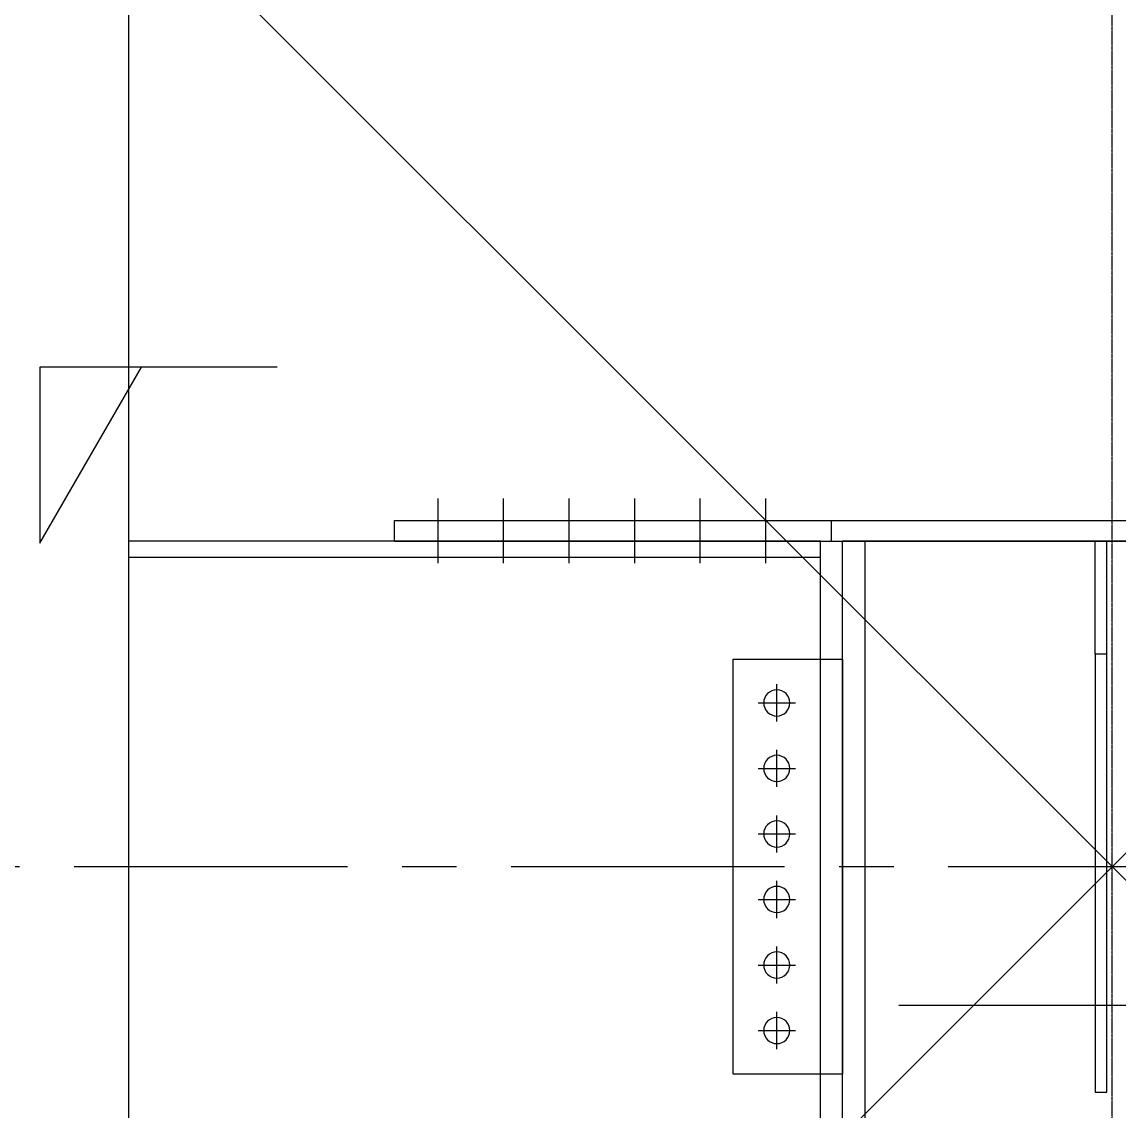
# Model space of a CAD drawing. Extents: x -668440 to 1010955, y -1678500 to 210463.
# Drawn here: x -637988 to -627946, y -997981 to -988008 of the extents above; entities that cross this region are included whole.
import ezdxf

# ---------------------------------------------------------------- set-up
doc = ezdxf.new("R2010")
doc.units = 0
doc.header["$MEASUREMENT"] = 0
doc.linetypes.add('CENTER', pattern=[2, 1.25, -0.25, 0.25, -0.25])
doc.layers.get('0').update_dxf_attribs({"color": 3, "linetype": 'CONTINUOUS'})
doc.layers.add('00_ADDL', color=253, linetype='CONTINUOUS', plot=False)
for name, color, linetype in [('100', 5, 'CENTER'), ('_1-3_L-CS', 1, 'CONTINUOUS'), ('_5-6_GS-M', 6, 'CONTINUOUS'), ('BEAM_H-596x199x10x15x13', 7, 'CONTINUOUS'), ('BOLT', 4, 'CONTINUOUS'), ('COL_H-494x302x13x21x13', 7, 'CONTINUOUS'), ('ctp400-40-60-60-0-0-M22', 7, 'CONTINUOUS'), ('SH400-12-6-0-M22@60(0.0)', 7, 'CONTINUOUS'), ('SP400-40-60-60-0-0-M22-200-K6-514-322-10-141-TYPE2', 7, 'CONTINUOUS')]:
    doc.layers.add(name, color=color, linetype=linetype)

# ---------------------------------------------------------------- blocks, each defined once
blk = doc.blocks.new('剛接合部C1Y')
for p, q in [((-229886.43904, -404004.57507), (-229886.43904, -403901.07507)), ((-229875.77238, -404004.57507), (-229875.77238, -403901.07507))]:
    blk.add_line(p, q)
at = {"layer": '00_ADDL'}
for p, q in [((-230770.77238, -403299.07507), (-228970.77238, -405099.07507)), ((-228970.77238, -403299.07507), (-230770.77238, -405099.07507))]:
    blk.add_line(p, q, dxfattribs=at)
at = {"layer": '00_ADDL', "transparency": 33554661}
blk.add_line((-228105.77238, -404326.07507), (-230066.06511, -404326.07507), dxfattribs=at)
at = {"layer": '00_ADDL'}
blk.add_lwpolyline([(-230770.77238, -405099.07507), (-230770.77238, -403299.07507), (-228970.77238, -403299.07507), (-228970.77238, -405099.07507)], close=True, dxfattribs=at)
at = {"layer": '100'}
blk.add_line((-229870.77238, -407169.07507), (-229870.77238, -403299.07507), dxfattribs=at)
at = {"layer": '100', "linetype": 'CENTER', "ltscale": 200}
blk.add_line((-226970.77238, -404199.07507), (-232770.77238, -404199.07507), dxfattribs=at)
at = {"layer": '_1-3_L-CS'}
for p, q in [((-230635.06617, -403741.77688), (-230852.20133, -403741.77688)), ((-230852.20133, -403741.77688), (-230852.20133, -403902.84666)), ((-230852.20133, -403902.84666), (-230759.20765, -403741.77688))]:
    blk.add_line(p, q, dxfattribs=at)
at = {"layer": '_5-6_GS-M', "transparency": 33554661}
blk.add_lwpolyline([(-229886.43904, -404004.57507), (-229886.43904, -404405.57507), (-229875.77238, -404405.57507), (-229875.77238, -404004.57507)], close=True, dxfattribs=at)
at = {"layer": 'BEAM_H-596x199x10x15x13'}
for p, q in [((-230137.77238, -403901.07507), (-230770.77238, -403901.07507)), ((-230137.77238, -404497.07507), (-230137.77238, -403901.07507)), ((-230137.77238, -403916.07507), (-230770.77238, -403916.07507))]:
    blk.add_line(p, q, dxfattribs=at)
at = {"layer": 'BOLT'}
for p, q in [((-230487.77238, -403921.07507), (-230487.77238, -403862.07507)), ((-230427.77238, -403921.07507), (-230427.77238, -403862.07507)), ((-230367.77238, -403921.07507), (-230367.77238, -403862.07507)), ((-230307.77238, -403921.07507), (-230307.77238, -403862.07507)), ((-230247.77238, -403921.07507), (-230247.77238, -403862.07507)), ((-230187.77238, -403921.07507), (-230187.77238, -403862.07507)), ((-230177.77238, -404066.07507), (-230177.77238, -404032.07507)), ((-230194.77238, -404049.07507), (-230160.77238, -404049.07507)), ((-230177.77238, -404126.07507), (-230177.77238, -404092.07507)), ((-230194.77238, -404109.07507), (-230160.77238, -404109.07507)), ((-230177.77238, -404186.07507), (-230177.77238, -404152.07507)), ((-230194.77238, -404169.07507), (-230160.77238, -404169.07507)), ((-230177.77238, -404246.07507), (-230177.77238, -404212.07507)), ((-230194.77238, -404229.07507), (-230160.77238, -404229.07507)), ((-230177.77238, -404306.07507), (-230177.77238, -404272.07507)), ((-230194.77238, -404289.07507), (-230160.77238, -404289.07507)), ((-230177.77238, -404366.07507), (-230177.77238, -404332.07507)), ((-230194.77238, -404349.07507), (-230160.77238, -404349.07507))]:
    blk.add_line(p, q, dxfattribs=at)
at = {"layer": 'COL_H-494x302x13x21x13'}
for p, q in [((-229623.77238, -403901.07507), (-230117.77238, -403901.07507)), ((-230117.77238, -405099.07507), (-230117.77238, -403901.07507)), ((-230096.77238, -405099.07507), (-230096.77238, -403901.07507))]:
    blk.add_line(p, q, dxfattribs=at)
at = {"layer": 'ctp400-40-60-60-0-0-M22'}
blk.add_line((-230127.77238, -403901.07507), (-229613.77238, -403901.07507), dxfattribs=at)
at = {"layer": 'SH400-12-6-0-M22@60(0.0)'}
for p, q in [((-230217.77238, -404389.07507), (-230217.77238, -404009.07507)), ((-230217.77238, -404009.07507), (-230117.77238, -404009.07507)), ((-230117.77238, -404009.07507), (-230117.77238, -404389.07507)), ((-230117.77238, -404389.07507), (-230217.77238, -404389.07507))]:
    blk.add_line(p, q, dxfattribs=at)
at = {"layer": 'SH400-12-6-0-M22@60(0.0)', "extrusion": (0, 6.12323e-17, -1)}
for centre in [(230177.77238, -404049.07507), (230177.77238, -404109.07507), (230177.77238, -404169.07507), (230177.77238, -404229.07507), (230177.77238, -404289.07507), (230177.77238, -404349.07507)]:
    blk.add_circle(centre, 12, dxfattribs=at)
at = {"layer": 'SP400-40-60-60-0-0-M22-200-K6-514-322-10-141-TYPE2'}
for p, q in [((-230527.77238, -403882.07507), (-229213.77238, -403882.07507)), ((-230527.77238, -403901.07507), (-230527.77238, -403882.07507)), ((-230127.77238, -403901.07507), (-230127.77238, -403882.07507)), ((-230527.77238, -403901.07507), (-229213.77238, -403901.07507))]:
    blk.add_line(p, q, dxfattribs=at)

msp = doc.modelspace()

# ---------------------------------------------------------------- block references
at = {"xscale": 10, "yscale": 10, "zscale": 10}
msp.add_blockref('剛接合部C1Y', (1670698.6842, 3046247.35843, 5600), dxfattribs=at)

doc.saveas('drawing.dxf')
